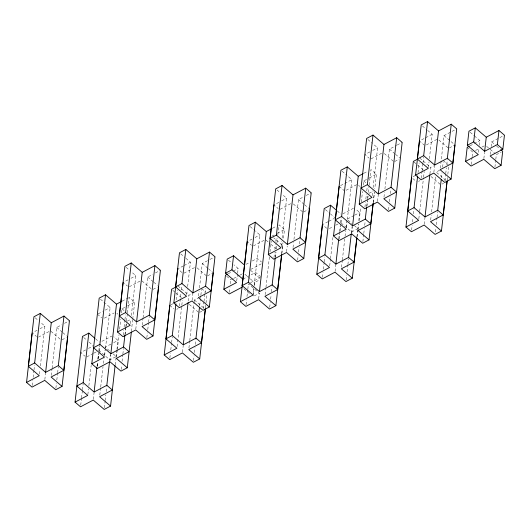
<?xml version="1.0" encoding="UTF-8"?>
<svg xmlns="http://www.w3.org/2000/svg" width="531" height="531" viewBox="0 0 531 531"><rect width="100%" height="100%" fill="white"/><g stroke="black" fill="none" stroke-linecap="round" stroke-linejoin="round"><path stroke-width="0.4" stroke-dasharray="2.65 1.99" d="M32.218 385.486L32.769 380.608M33.141 377.355L33.884 370.857M33.977 370.041L34.528 365.169M39.447 374.076L39.911 370.014M40.376 365.952L44.909 326.127L40.648 322.483M44.836 379.572L45.58 373.067M51.281 375.397L52.025 368.892M52.118 368.083L56.751 327.448L61.689 324.833M55.888 388.121L56.445 383.249M56.817 379.997L57.56 373.492M57.653 372.682L58.297 366.994M80.719 405.18L81.462 398.675M81.555 397.865L82.385 390.55M82.478 389.734L83.128 384.046M87.861 394.579L88.504 388.891M88.876 385.645L91.193 365.321M97.087 366.025L97.458 362.773M97.916 358.71L98.474 353.832M98.846 350.586L99.403 345.708M93.337 399.266L94.08 392.761M97.04 366.755L97.505 362.693M97.877 359.441L98.527 353.752M97.538 366.051L98.003 361.989M98.368 358.737L99.111 352.232M99.204 351.422L99.855 345.734M99.788 395.091L100.624 387.776M100.711 386.96L103.027 366.642M103.399 363.39L103.957 358.518M104.328 355.266L104.879 350.387M104.673 355.458L105.417 348.953M105.51 348.144L110.136 307.502L105.264 303.34M109.612 360.927L110.355 354.423M104.395 407.815L105.138 401.317M105.231 400.5L105.875 394.812M106.246 391.566L106.804 386.687M110.063 360.954L110.806 354.449M115.187 364.797L116.03 358.126M116.017 357.482L116.853 350.168M116.946 349.352L117.962 340.411L113.7 336.773M116.515 356.779L117.251 350.274M117.344 349.458L119.01 334.829M119.661 329.14L120.769 319.39M121.513 312.885L121.977 308.823L126.922 306.208M123.172 335.061L123.723 330.182M124.095 326.937L124.838 320.432M124.931 319.622L125.482 314.744M124.944 334.802L125.781 327.488M125.874 326.678L126.431 321.799M126.524 320.983L127.354 313.668M127.447 312.859L129.206 297.413L134.688 302.099L132.929 317.538M121.121 369.503L121.579 365.441M122.044 361.379L122.787 354.874M122.88 354.064L123.524 348.369M125.104 334.557L125.933 327.242M126.026 326.426L126.398 323.18M130.4 323.651L130.865 319.589M131.33 315.527L135.863 275.702L131.602 272.058M131.356 331.357L132.836 318.354M135.79 329.147L136.527 322.649M142.235 324.972L142.978 318.474M143.071 317.657L147.704 277.023L152.643 274.408M146.841 337.703L147.399 332.824M147.771 329.572L148.514 323.074M148.6 322.257L149.251 316.569M176.378 299.75L177.487 289.992M169.867 358.02L170.418 353.142M170.79 349.889L171.533 343.391M171.626 342.575L172.27 336.886M179.498 306.062L180.978 293.072M181.35 289.82L181.814 285.764M177.095 346.61L181.728 305.975M181.821 305.159L182.372 300.28M186.726 294.652L187.284 289.78M187.655 286.534L190.43 262.175L185.558 258.013M182.485 352.106L183.222 345.601M188.266 300.984L188.917 295.296L192.448 293.431M192.116 300.148L192.859 293.65M188.93 347.931L189.673 341.426M189.766 340.617L194.12 302.418M194.213 301.601L194.399 299.982L197.93 298.11M198.567 295.973L199.118 291.101M199.49 287.855L202.265 263.495L209.327 259.759M199.683 305.637L200.426 299.139M200.512 298.322L200.791 295.886M200.884 295.07L201.534 289.382M193.536 360.655L194.094 355.783M194.465 352.531L195.023 347.652M195.388 344.4L195.946 339.528M203.174 308.703L203.911 302.205M204.004 301.396L204.84 294.088M204.933 293.271L205.484 288.399M205.444 307.88L205.902 303.818M205.995 303.009L206.924 294.878M229.505 292.375L230.036 287.696M230.481 283.793L230.925 279.883L233.043 278.768M236.733 280.972L237.53 273.943M237.622 273.16L238.153 268.48L233.892 264.836M246.045 304.748L246.61 299.809M246.981 296.517L247.731 289.933M247.824 289.11L248.389 284.178M253.181 294.161L253.838 288.399M254.216 285.114L259.931 234.914L255.67 231.27M253.884 288.771L252.995 296.577L259.354 293.218L248.389 283.853M254.243 285.651L254.601 282.525L259.54 279.91M258.663 298.847L259.32 293.085M265.115 294.659L265.865 288.074M265.958 287.251L269.423 256.805M269.987 251.867L271.208 241.174M273.963 257.595L274.52 252.716M274.885 249.464L275.443 244.592M275.815 241.339L276.279 237.277M275.25 257.741L275.908 251.979M276.279 248.694L276.843 243.756M276.936 242.932L277.501 237.994M277.872 234.702L279.001 224.825L284.483 229.511L283.448 238.565M269.721 307.389L270.279 302.451M270.657 299.159L271.129 295.044M271.5 291.751L272.064 286.813M275.436 257.19L276.001 252.252M281.191 246.185L281.749 241.313M282.12 238.061L286.654 198.236L282.392 194.592M281.762 253.373L282.983 242.674M281.795 253.831L282.731 245.601L273.598 237.795M286.581 251.681L287.231 245.992M293.032 247.506L293.583 242.634M293.955 239.381L298.495 199.556L303.44 196.941M297.639 260.236L298.19 255.358M298.561 252.106L299.119 247.234M299.491 243.981L300.042 239.103M322.463 277.288L323.021 272.41M323.392 269.157L324.136 262.659M324.222 261.843L324.78 256.971M329.698 265.878L330.435 259.38M330.528 258.564L333.03 236.62M335.088 271.374L335.824 264.876M338.738 238.95L339.528 232.366M339.575 231.635L340.457 224.235M340.59 222.695L341.055 218.633M339.19 238.977L339.747 234.098M340.119 230.846L340.67 225.967M341.041 222.721L341.599 217.843M341.533 267.199L342.276 260.701M342.369 259.885L344.958 237.131M345.05 236.315L345.701 230.627M346.073 227.374L346.809 220.876M346.418 227.567L346.975 222.688M347.347 219.436L351.887 179.617L347.008 175.449M351.356 233.036L352.099 226.531M346.139 279.93L346.697 275.051M347.068 271.799L347.805 265.301M347.898 264.484L348.548 258.796M351.807 233.063L352.551 226.558M356.932 236.906L357.675 230.401M357.761 229.591L358.319 224.713M358.783 220.65L359.706 212.526L356.055 209.4M357.031 236.74L357.775 230.242M358.166 229.697L358.817 224.009M359.182 220.757L360.755 206.944M361.312 202.065L362.52 191.499M363.257 185L363.722 180.932L368.667 178.316M364.916 207.17L365.474 202.298M365.839 199.045L366.397 194.167M366.768 190.914L367.233 186.852M366.782 206.101L367.525 199.596M367.618 198.786L367.99 195.534M368.361 192.282L369.098 185.784M369.191 184.967L370.95 169.528L376.433 174.208L374.767 188.837M362.865 241.612L363.695 234.297M363.788 233.487L364.346 228.609M364.717 225.356L365.182 221.294M366.848 206.665L367.492 200.977M367.864 197.724L368.049 196.098M372.145 195.766L372.702 190.888M373.074 187.635L377.607 147.81L372.735 143.649M373.193 202.656L374.395 192.089M373.293 202.49L374.408 192.74M377.534 201.262L378.278 194.758M383.986 197.087L384.537 192.209M384.909 188.956L389.449 149.131L396.511 145.394M388.592 209.811L389.143 204.933M389.515 201.687L390.073 196.809M390.444 193.556L390.902 189.494M418.03 172.668L419.145 162.917M411.611 230.129L412.169 225.25M412.534 221.998L412.999 217.936M413.463 213.874L414.021 208.995M421.242 178.17L421.986 171.679M422.079 170.863L422.908 163.555M423.001 162.745L423.652 157.063M418.84 218.719L419.583 212.221M419.676 211.404L423.472 178.084M423.565 177.268L424.209 171.579M428.384 167.577L429.028 161.895M429.4 158.643L432.174 134.283L427.302 130.122M429.918 173.909L430.661 167.404L433.482 165.911M424.229 224.215L424.973 217.717M433.86 172.256L434.604 165.765M430.681 220.04L431.232 215.161M431.603 211.915L435.679 176.153M440.312 168.088L444.016 135.604L456.726 128.88M441.427 177.746L441.984 172.874M442.628 167.185L443.186 162.307M435.38 231.954L435.838 227.892M436.21 224.64L436.953 218.141M437.046 217.325L437.69 211.637M444.918 180.812L445.662 174.314M445.748 173.504L446.398 167.823M446.77 164.57L447.321 159.698M447.188 179.996L447.467 177.553M447.832 174.307L448.668 166.993M471.249 164.491L472.046 157.461M472.139 156.678L472.67 151.999L467.187 147.313M478.564 152.297L479.008 148.395M479.367 145.275L479.898 140.589L475.026 136.427M483.867 158.543L484.584 152.297M490.312 154.402L490.85 149.715M491.202 146.596L491.739 141.91L504.45 135.186M494.919 167.126L495.722 160.103M495.808 159.32L496.346 154.64L501.291 152.025M128.097 279.81L123.152 282.426L127.413 286.07M130.918 278.317L135.863 275.702M369.841 151.919L364.897 154.534L369.158 158.178M372.669 150.426L377.607 147.81M37.143 330.236L32.199 332.851L36.46 336.495M39.964 328.742L44.909 326.127M278.888 202.344L273.943 204.959L278.204 208.603M281.715 200.851L286.654 198.236M129.338 286.733L139.932 281.131M155.47 272.914L160.415 270.299M371.083 158.849L381.676 153.24M397.215 145.023L402.159 142.408M38.385 337.158L48.978 331.556M64.516 323.333L69.461 320.717M280.129 209.267L290.722 203.665M306.261 195.448L311.206 192.833M183.368 265.912L177.719 268.898L181.98 272.542M184.071 265.54L190.43 262.175M432.174 134.283L419.463 141.007L424.335 145.169M98.135 313.854L102.37 311.611M105.198 310.117L110.136 307.502M122.143 301.15L129.206 297.413M340.583 185.591L351.887 179.617M363.888 173.265L367.419 171.394M153.014 289.375L157.249 287.132M394.759 161.484L398.993 159.247M183.905 273.206L194.499 267.604M210.037 259.387L214.982 256.772M426.36 144.943L437.657 138.969M252.165 239.023L247.22 241.638L251.482 245.282M254.986 237.53L259.931 234.914M272.642 228.191L276.173 226.319M62.061 339.8L66.295 337.557M303.805 211.909L308.04 209.665M104.322 318.162L114.205 312.932M127.626 305.836L134.688 302.099M346.066 190.277L357.363 184.297M369.37 177.945L376.433 174.208M253.406 245.946L264 240.344M271.772 236.235L274.593 234.742M277.421 233.248L284.483 229.511M207.581 275.848L212.526 273.233M449.326 147.957L454.27 145.341M127.287 321.175L130.818 319.31M369.032 193.291L373.273 191.047M228.27 273.711L232.505 271.467M233.215 271.095L238.153 268.48M245.926 264.372L249.457 262.5M252.278 261.006L257.223 258.391L261.484 262.035M470.015 145.819L479.898 140.589M85.644 349.929L80.705 352.544L84.967 356.188M88.471 348.436L92.706 346.192M101.892 341.333L111.775 336.103M170.551 305.006L173.378 303.513M281.317 246.351L282.731 245.601M328.098 221.666L322.45 224.653L326.711 228.297M328.802 221.288L334.45 218.301M342.926 213.82L353.52 208.212M413.005 176.743L415.123 175.628M233.753 278.39L239.401 275.403M240.105 275.031L243.636 273.16M250.698 269.423L262.706 263.077M475.497 150.505L479.028 148.634M481.849 147.14L485.38 145.275M86.892 356.852L93.244 353.487M93.954 353.115L96.775 351.622M110.899 344.148L105.251 347.141L110.123 351.303M113.727 342.654L117.962 340.411M176.743 309.321L178.15 308.571M329.339 228.589L332.871 226.724M335.698 225.224L338.519 223.73M354.058 215.513L346.995 219.25L351.867 223.412M354.768 215.141L359.706 212.526M418.488 181.429L419.902 180.679M439.675 170.219L436.143 172.09L447.102 181.456M242.913 279.167L255.623 272.443L260.495 276.605M250.513 282.731L260.396 277.501M199.709 312.334L201.826 311.212M442.157 184.071L443.571 183.321M491.739 141.91L496 145.554M496.611 146.071L500.262 149.191M470.154 132.265L474.422 135.909M486.602 146.31L489.648 148.912M490.252 149.437L495.124 153.598M444.016 135.604L453.759 143.928M422.43 125.96L426.692 129.604M438.872 140.005L448.622 148.335M443.372 160.681L448.244 164.842M419.696 158.039L430.661 167.404M413.948 161.922L416.994 164.524M417.605 165.048L423.088 169.728M431.006 176.491L440.75 184.815M389.449 149.131L394.925 153.817M395.535 154.335L399.803 157.979M367.864 139.487L372.131 143.131M384.311 153.539L394.055 161.862M412.813 178.535L416.463 181.655M363.722 180.932L366.158 183.016M342.137 171.287L346.404 174.931M358.584 185.339L359.799 186.381M339.17 186.341L344.042 190.503M337.251 210.926L340.909 214.046M354.303 225.489L357.96 228.615L351.602 231.974L340.643 222.608M325.417 209.606L329.678 213.243M330.289 213.767L335.161 217.929M298.495 199.556L303.978 204.236M304.582 204.76L308.85 208.398M276.91 189.912L279.956 192.514M293.358 203.957L303.101 212.281M250.187 226.591L255.059 230.753M266.024 240.118L270.286 243.762M270.896 244.28L276.379 248.966M250.599 270.319L260.953 279.167M228.41 260.157L231.456 262.759M244.857 274.202L249.729 278.363M250.333 278.888L254.601 282.525M243.862 288.778L250.559 294.499M226.664 276.246L230.925 279.883M202.265 263.495L207.747 268.175M208.358 268.699L212.619 272.337M180.686 253.851L184.947 257.489M197.127 267.896L206.871 276.22M201.627 288.572L205.889 292.216M177.951 285.93L188.917 295.296M194.399 299.982L204.143 308.305M172.814 290.331L175.25 292.415M175.861 292.933L181.947 298.137M189.255 304.382L199.006 312.706M147.704 277.023L153.18 281.702M153.791 282.226L157.448 285.346M126.119 267.378L129.166 269.98M141.956 280.906L152.311 289.747M169.847 305.385L174.108 309.022M121.977 308.823L125.024 311.425M100.392 299.179L104.66 302.823M116.84 313.23L118.055 314.266M97.425 314.226L101.686 317.87M95.507 338.811L99.164 341.937M113.169 353.905L116.216 356.507L109.857 359.865L98.899 350.5M83.672 337.49L86.712 340.092M89.148 342.176L93.416 345.82M56.751 327.448L62.227 332.127M62.837 332.645L66.494 335.771M35.165 317.797L38.212 320.399M51.003 331.331L61.357 340.172"/><path stroke-width="0.8" d="M67.709 336.813L62.061 386.389L55.709 389.747L44.743 380.382L32.033 387.112L26.55 382.426L39.261 375.702L28.302 366.337L33.951 316.761L40.303 313.396L51.268 322.762L45.62 372.337L34.654 362.972L40.303 313.396M26.55 382.426L32.106 333.66M45.62 372.337L58.33 365.613L63.979 316.038L69.461 320.717L63.813 370.299L51.102 377.023L62.061 386.389M115.094 365.607L110.567 406.082L104.209 409.441L93.25 400.075L80.533 406.806L75.057 402.12L82.451 336.455L88.81 333.09L94.896 338.293M75.057 402.12L87.768 395.396L76.803 386.03L83.161 382.665L88.81 333.09M131.363 332.008L127.287 367.764L120.935 371.129L109.97 361.764L97.259 368.487L91.777 363.808L99.178 298.137L105.53 294.778L116.495 304.144L110.846 353.719L99.881 344.353L105.53 294.778M83.161 382.665L94.12 392.031L96.901 367.651M94.12 392.031L106.831 385.307L109.519 361.737M158.663 286.388L153.014 335.964L146.662 339.329L135.697 329.963L122.986 336.687L117.504 332.001L130.214 325.277L119.256 315.912L124.904 266.336L131.257 262.971L142.222 272.337L136.573 321.919L125.608 312.553L131.257 262.971M117.504 332.001L123.152 282.426M110.846 353.719L123.557 346.995L124.851 335.612M136.573 321.919L149.284 315.188L154.933 265.613L160.415 270.299L154.767 319.874L142.056 326.598L153.014 335.964M205.358 309.341L199.709 358.923L193.35 362.281L182.392 352.916L169.681 359.646L164.198 354.96L176.909 348.236L165.951 338.871L171.599 289.295L175.834 287.052M164.198 354.96L169.847 305.385M213.23 272.861L209.347 306.964L202.988 310.323L192.023 300.964L179.312 307.688L173.829 303.002L186.547 296.278L175.582 286.913L179.465 252.809L185.823 249.444L196.789 258.809L192.899 292.913L181.941 283.547L185.823 249.444M173.829 303.002L177.719 268.898M165.951 338.871L172.303 335.506L175.914 303.812M172.303 335.506L183.268 344.871L188.08 302.61M183.268 344.871L195.979 338.147L199.497 307.263M192.899 292.913L205.61 286.189L209.499 252.086L214.982 256.772L211.092 290.875L198.382 297.599L209.347 306.964M199.709 358.923L188.751 349.557L201.461 342.834L205.351 308.697M242.036 287.211L229.326 293.942L223.843 289.256L225.443 275.204L227.56 274.082M223.843 289.256L236.554 282.532L225.595 273.166L227.195 259.115L233.547 255.75L244.512 265.115M225.595 273.166L231.947 269.801L233.547 255.75M281.702 254.654L275.888 305.67L269.529 309.035L258.57 299.67L245.86 306.394L240.377 301.708L253.088 294.984L242.123 285.618L248.973 225.549L255.325 222.184L266.29 231.549L259.447 291.625L248.481 282.26L255.325 222.184M240.377 301.708L247.22 241.638M309.454 208.922L303.805 258.497L297.453 261.863L286.488 252.497L273.777 259.221L268.294 254.535L281.005 247.811L270.047 238.446L275.695 188.87L282.047 185.505L293.012 194.87L287.364 244.452L276.399 235.087L282.047 185.505M268.294 254.535L273.943 204.959M259.447 291.625L272.157 284.901L275.158 258.564M275.888 305.67L264.923 296.305L277.64 289.581L281.576 255.019M287.364 244.452L300.075 237.722L305.723 188.147L311.206 192.833L305.557 242.408L292.846 249.132L303.805 258.497M356.845 238.366L352.312 278.191L345.953 281.556L334.995 272.191L322.277 278.914L316.801 274.228L329.512 267.505L318.547 258.139L324.195 208.564L330.554 205.198L336.641 210.402M316.801 274.228L322.45 224.653M318.547 258.139L324.906 254.78L330.554 205.198M373.2 203.307L369.032 239.879L362.68 243.238L351.714 233.872L339.004 240.596L333.521 235.917L346.239 229.193L335.273 219.827L340.922 170.252L347.281 166.887L358.239 176.252L352.591 225.828L341.632 216.462L347.281 166.887M333.521 235.917L339.17 186.341M324.906 254.78L335.864 264.146L338.645 239.76M335.864 264.146L348.582 257.416L351.263 233.846M383.966 144.452L396.677 137.728L402.159 142.408L394.759 208.072L388.407 211.438L377.441 202.072L364.731 208.796L359.248 204.116L366.649 138.445L373.001 135.086L383.966 144.452L378.318 194.027L367.352 184.662L373.001 135.086M352.312 278.191L341.347 268.825L354.058 262.102L356.839 237.715M352.591 225.828L365.301 219.104L366.602 207.727M369.032 239.879L358.073 230.514L370.784 223.79L373.101 203.466M378.318 194.027L391.028 187.304L396.677 137.728M447.102 181.456L441.453 231.031L435.101 234.397L424.136 225.031L411.425 231.755L405.943 227.069L418.654 220.345L407.695 210.98L413.344 161.404L417.578 159.161M405.943 227.069L411.591 177.493M454.974 144.97L451.091 179.073L444.732 182.438L433.774 173.073L421.056 179.797L415.581 175.111L428.291 168.387L417.326 159.021L421.216 124.918L427.568 121.559L438.533 130.925L434.643 165.028L423.685 155.663L427.568 121.559M415.581 175.111L419.463 141.007M407.695 210.98L414.047 207.621L417.658 175.92M414.047 207.621L425.012 216.987L429.825 174.719M425.012 216.987L437.723 210.256L441.241 179.372M434.643 165.028L447.361 158.304L451.244 124.194L456.726 128.88L452.837 162.984L440.126 169.708L451.091 179.073M441.453 231.031L430.495 221.666L443.206 214.942L447.095 180.805M500.872 149.715L502.698 151.275L501.098 165.327L494.746 168.692L483.781 159.327L471.07 166.05L465.587 161.364L478.298 154.64L467.34 145.275L468.939 131.223L475.291 127.858L486.257 137.224L484.657 151.282L473.692 141.916L475.291 127.858M465.587 161.364L467.187 147.313L469.304 146.191M484.657 151.282L497.368 144.551L498.967 130.5L504.45 135.186L502.85 149.238L490.14 155.961L501.098 165.327M142.222 272.337L154.933 265.613M51.268 322.762L63.979 316.038M293.012 194.87L305.723 188.147M196.789 258.809L209.499 252.086M438.533 130.925L451.244 124.194M116.495 304.144L121.44 301.528M358.239 176.252L363.184 173.637M266.29 231.549L271.938 228.562M119.256 315.912L125.608 312.553M367.352 184.662L361 188.027L371.959 197.393L359.248 204.116M175.582 286.913L181.941 283.547M417.326 159.021L423.685 155.663M28.302 366.337L34.654 362.972M270.047 238.446L276.399 235.087M467.34 145.275L473.692 141.916M486.257 137.224L498.967 130.5M99.881 344.353L93.529 347.719L104.488 357.084L91.777 363.808M335.273 219.827L341.632 216.462M242.123 285.618L248.481 282.26M497.368 144.551L502.85 149.238M447.361 158.304L452.837 162.984M437.723 210.256L443.206 214.942M391.028 187.304L396.511 191.983L383.8 198.707L394.759 208.072M365.301 219.104L370.784 223.79M348.582 257.416L354.058 262.102M300.075 237.722L305.557 242.408M272.157 284.901L277.64 289.581M231.947 269.801L242.913 279.167M205.61 286.189L211.092 290.875M195.979 338.147L201.461 342.834M149.284 315.188L154.767 319.874M123.557 346.995L129.04 351.675L116.329 358.398L127.287 367.764M106.831 385.307L112.313 389.993L99.602 396.717L110.567 406.082M58.33 365.613L63.813 370.299"/></g></svg>
